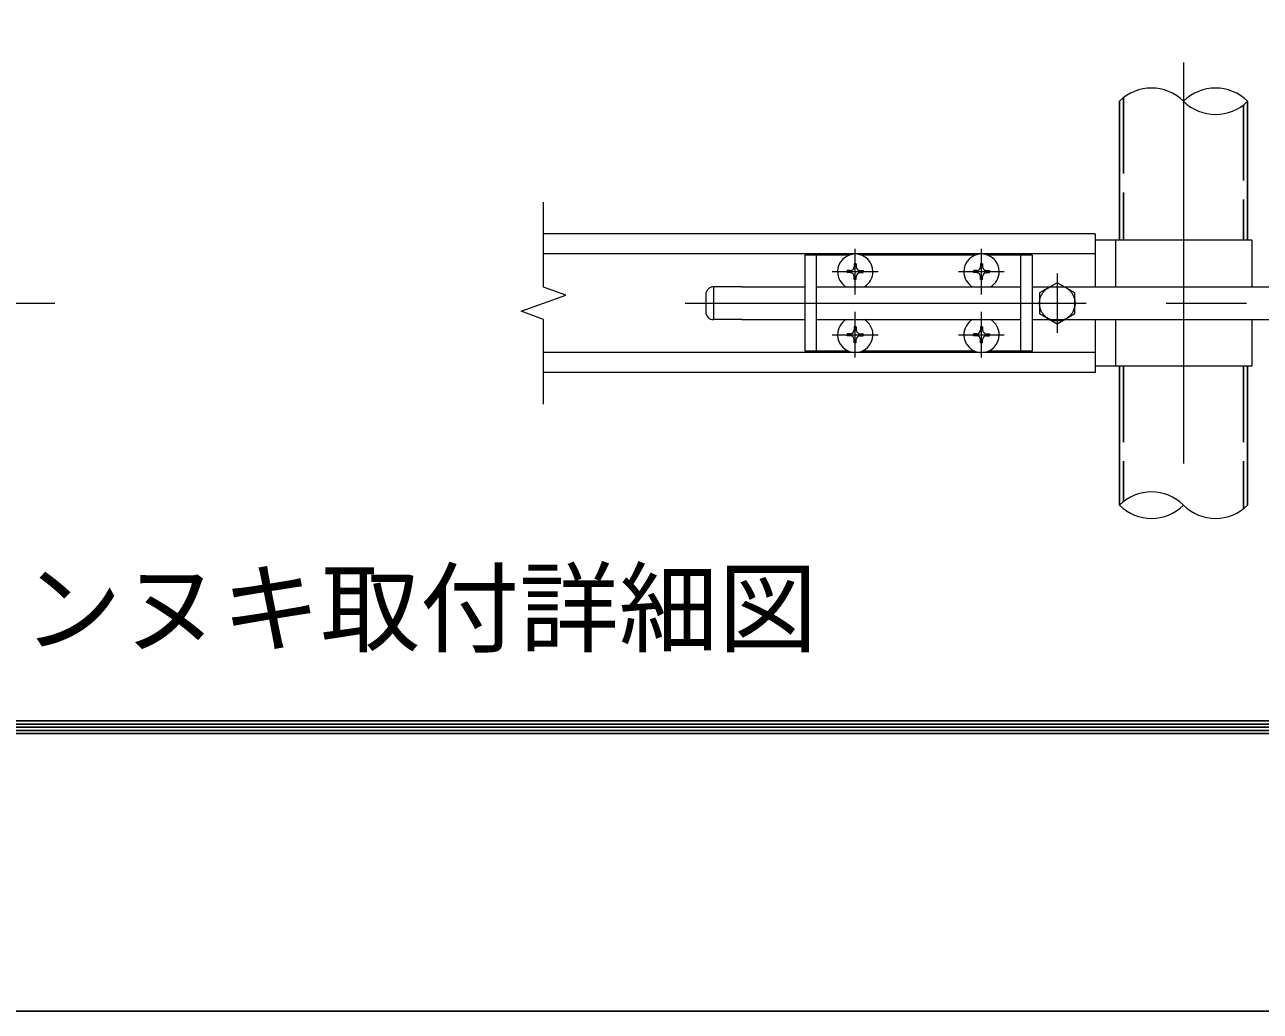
# Model space of a CAD drawing. Units: millimetres, scale not verified. Extents: x -4200 to 4200, y -2970 to 2970.
# Drawn here: x -2372 to -1393, y -2970 to -2188 of the extents above; entities that cross this region are included whole.
import ezdxf
from ezdxf.enums import TextEntityAlignment as Align

# ---------------------------------------------------------------- set-up
doc = ezdxf.new("R2010")
doc.units = ezdxf.units.MM
doc.header["$LTSCALE"] = 10
doc.linetypes.add('DASHED', pattern=[7.5, 6, -1.5])
doc.linetypes.add('USER1', pattern=[50.8, 31.75, -6.35, 6.35, -6.35])
for name, color, linetype, lineweight in [('0-0_D-TTL-TXT', 7, 'Continuous', 25), ('0-1_D-BMK', 2, 'USER1', 13), ('0-2_D-STR1', 1, 'Continuous', 25), ('0-3_D-STR3', 3, 'Continuous', 13), ('0-7_D-STR-DIM', 7, 'Continuous', 13), ('0-C_D-TTL', 7, 'Continuous', 25)]:
    doc.layers.add(name, color=color, linetype=linetype, lineweight=lineweight)
doc.styles.add('ＭＳ ゴシック', font='')
doc.styles.get('ＭＳ ゴシック').set_extended_font_data('MS Gothic')

msp = doc.modelspace()

# ---------------------------------------------------------------- linework, layer by layer
at = {"layer": '0-1_D-BMK'}
for p, q in [((-1454.15, -2218.45), (-1454.15, -2589.62)), ((-1454.15, -2218.45), (-1454.15, -2589.62)), ((-1714.15, -2402.25), (-1714.15, -2365.99)), ((-1714.15, -2402.25), (-1714.15, -2365.99)), ((-1614.15, -2402.17), (-1614.15, -2365.91)), ((-1614.15, -2402.17), (-1614.15, -2365.91)), ((-1732.37, -2384.04), (-1696.11, -2384.04)), ((-1732.37, -2384.04), (-1696.11, -2384.04)), ((-1632.37, -2384.04), (-1596.11, -2384.04)), ((-1632.37, -2384.04), (-1596.11, -2384.04)), ((-1554.15, -2385.46), (-1554.15, -2432.61)), ((-1554.15, -2385.46), (-1554.15, -2432.61)), ((-3145.06, -2409.04), (-2348.02, -2409.04)), ((-1848.79, -2409.04), (-569.89, -2409.04)), ((-1848.79, -2409.04), (-569.89, -2409.04)), ((-1714.15, -2452.17), (-1714.15, -2415.91)), ((-1714.15, -2452.17), (-1714.15, -2415.91)), ((-1614.15, -2452.17), (-1614.15, -2415.91)), ((-1614.15, -2452.17), (-1614.15, -2415.91)), ((-1732.37, -2434.04), (-1696.11, -2434.04)), ((-1732.37, -2434.04), (-1696.11, -2434.04)), ((-1632.37, -2434.04), (-1596.11, -2434.04)), ((-1632.37, -2434.04), (-1596.11, -2434.04))]:
    msp.add_line(p, q, dxfattribs=at)
at = {"layer": '0-2_D-STR1'}
for p, q in [((-1504.95, -2249.04), (-1504.95, -2359.04)), ((-1504.95, -2249.04), (-1504.95, -2359.04)), ((-1403.35, -2249.04), (-1403.35, -2359.04)), ((-1403.35, -2249.04), (-1403.35, -2359.04)), ((-1504.95, -2459.04), (-1504.95, -2569.04)), ((-1504.95, -2459.04), (-1504.95, -2569.04)), ((-1403.35, -2459.04), (-1403.35, -2569.04)), ((-1403.35, -2459.04), (-1403.35, -2569.04)), ((-1403.35, -2459.04), (-1403.35, -2569.04)), ((-1403.35, -2459.04), (-1403.35, -2569.04))]:
    msp.add_line(p, q, dxfattribs=at)
at = {"layer": '0-2_D-STR1', "linetype": 'DASHED'}
for p, q in [((-1501.75, -2246.21), (-1501.75, -2359.04)), ((-1501.75, -2246.21), (-1501.75, -2359.04)), ((-1406.55, -2251.86), (-1406.55, -2359.04)), ((-1406.55, -2251.86), (-1406.55, -2359.04)), ((-1501.75, -2459.04), (-1501.75, -2566.21)), ((-1501.75, -2459.04), (-1501.75, -2566.21)), ((-1406.55, -2459.04), (-1406.55, -2571.86)), ((-1406.55, -2459.04), (-1406.55, -2571.86))]:
    msp.add_line(p, q, dxfattribs=at)
at = {"layer": '0-3_D-STR3'}
for p, q in [((-1524.15, -2354.04), (-1961.15, -2354.04)), ((-1524.15, -2354.04), (-1961.15, -2354.04)), ((-1524.15, -2354.04), (-1524.15, -2396.04)), ((-1524.15, -2354.04), (-1524.15, -2396.04)), ((-1400.15, -2359.04), (-1524.15, -2359.04)), ((-1400.15, -2359.04), (-1524.15, -2359.04)), ((-1508.15, -2359.04), (-1508.15, -2396.04)), ((-1508.15, -2359.04), (-1508.15, -2396.04)), ((-1400.15, -2359.04), (-1400.15, -2396.04)), ((-1400.15, -2359.04), (-1400.15, -2396.04)), ((-1524.15, -2370.04), (-1961.15, -2370.04)), ((-1524.15, -2370.04), (-1961.15, -2370.04)), ((-1754.15, -2371.04), (-1754.15, -2447.04)), ((-1719.35, -2371.04), (-1754.15, -2371.04)), ((-1754.15, -2371.04), (-1754.15, -2447.04)), ((-1719.35, -2371.04), (-1754.15, -2371.04)), ((-1745.15, -2371.04), (-1745.15, -2447.04)), ((-1745.15, -2371.04), (-1745.15, -2447.04)), ((-1714.94, -2377.74), (-1714.99, -2380.33)), ((-1714.94, -2377.74), (-1714.99, -2380.33)), ((-1713.36, -2377.74), (-1714.94, -2377.74)), ((-1713.36, -2377.74), (-1714.94, -2377.74)), ((-1713.36, -2377.74), (-1713.32, -2380.33)), ((-1713.36, -2377.74), (-1713.32, -2380.33)), ((-1619.35, -2371.04), (-1708.96, -2371.04)), ((-1619.35, -2371.04), (-1708.96, -2371.04)), ((-1614.94, -2377.74), (-1614.99, -2380.33)), ((-1614.94, -2377.74), (-1614.99, -2380.33)), ((-1613.36, -2377.74), (-1614.94, -2377.74)), ((-1613.36, -2377.74), (-1614.94, -2377.74)), ((-1613.36, -2377.74), (-1613.32, -2380.33)), ((-1613.36, -2377.74), (-1613.32, -2380.33)), ((-1574.15, -2371.04), (-1608.96, -2371.04)), ((-1574.15, -2371.04), (-1608.96, -2371.04)), ((-1583.15, -2371.04), (-1583.15, -2447.04)), ((-1583.15, -2371.04), (-1583.15, -2447.04)), ((-1574.15, -2371.04), (-1574.15, -2447.04)), ((-1574.15, -2371.04), (-1574.15, -2447.04)), ((-1720.45, -2384.83), (-1720.45, -2384.04)), ((-1720.45, -2384.83), (-1720.45, -2384.04)), ((-1717.86, -2384.87), (-1720.45, -2384.83)), ((-1717.86, -2384.87), (-1720.45, -2384.83)), ((-1714.94, -2390.34), (-1714.99, -2387.74)), ((-1714.94, -2390.34), (-1714.99, -2387.74)), ((-1713.36, -2390.34), (-1713.32, -2387.74)), ((-1713.36, -2390.34), (-1713.32, -2387.74)), ((-1710.45, -2383.2), (-1707.85, -2383.25)), ((-1710.45, -2383.2), (-1707.85, -2383.25)), ((-1707.85, -2383.25), (-1707.85, -2384.04)), ((-1707.85, -2383.25), (-1707.85, -2384.04)), ((-1617.86, -2383.2), (-1620.45, -2383.25)), ((-1617.86, -2383.2), (-1620.45, -2383.25)), ((-1620.45, -2383.25), (-1620.45, -2384.04)), ((-1620.45, -2383.25), (-1620.45, -2384.04)), ((-1614.94, -2390.34), (-1614.99, -2387.74)), ((-1614.94, -2390.34), (-1614.99, -2387.74)), ((-1613.36, -2390.34), (-1613.32, -2387.74)), ((-1613.36, -2390.34), (-1613.32, -2387.74)), ((-1610.45, -2384.87), (-1607.85, -2384.83)), ((-1610.45, -2384.87), (-1607.85, -2384.83)), ((-1607.85, -2384.83), (-1607.85, -2384.04)), ((-1607.85, -2384.83), (-1607.85, -2384.04)), ((-1803.65, -2396.04), (-1826.55, -2396.04)), ((-1826.55, -2396.04), (-1826.55, -2422.04)), ((-1803.65, -2396.04), (-1826.55, -2396.04)), ((-1826.55, -2396.04), (-1826.55, -2422.04)), ((-1803.96, -2396.04), (-1754.15, -2396.04)), ((-1803.96, -2396.04), (-1754.15, -2396.04)), ((-1745.15, -2396.04), (-1583.15, -2396.04)), ((-1745.15, -2396.04), (-1583.15, -2396.04)), ((-1713.36, -2390.34), (-1714.94, -2390.34)), ((-1713.36, -2390.34), (-1714.94, -2390.34)), ((-1613.36, -2390.34), (-1614.94, -2390.34)), ((-1613.36, -2390.34), (-1614.94, -2390.34)), ((-1574.15, -2396.04), (-1468.45, -2396.04)), ((-1574.15, -2396.04), (-1468.45, -2396.04)), ((-1468.75, -2396.04), (-1212.55, -2396.04)), ((-1468.75, -2396.04), (-1212.55, -2396.04)), ((-1832.55, -2402.04), (-1832.55, -2416.04)), ((-1832.55, -2402.04), (-1832.55, -2416.04)), ((-1803.65, -2422.04), (-1826.55, -2422.04)), ((-1803.65, -2422.04), (-1826.55, -2422.04)), ((-1803.96, -2422.04), (-1754.15, -2422.04)), ((-1803.96, -2422.04), (-1754.15, -2422.04)), ((-1745.15, -2422.04), (-1583.15, -2422.04)), ((-1745.15, -2422.04), (-1583.15, -2422.04)), ((-1574.15, -2422.04), (-1468.45, -2422.04)), ((-1574.15, -2422.04), (-1468.45, -2422.04)), ((-1524.15, -2422.04), (-1524.15, -2464.04)), ((-1524.15, -2422.04), (-1524.15, -2464.04)), ((-1508.15, -2422.04), (-1508.15, -2459.04)), ((-1508.15, -2422.04), (-1508.15, -2459.04)), ((-1468.75, -2422.04), (-1212.55, -2422.04)), ((-1468.75, -2422.04), (-1212.55, -2422.04)), ((-1400.15, -2422.04), (-1400.15, -2459.04)), ((-1400.15, -2422.04), (-1400.15, -2459.04)), ((-1720.45, -2434.83), (-1720.45, -2434.04)), ((-1720.45, -2434.83), (-1720.45, -2434.04)), ((-1717.86, -2434.87), (-1720.45, -2434.83)), ((-1717.86, -2434.87), (-1720.45, -2434.83)), ((-1714.94, -2427.74), (-1714.99, -2430.33)), ((-1714.94, -2427.74), (-1714.99, -2430.33)), ((-1713.36, -2427.74), (-1714.94, -2427.74)), ((-1713.36, -2427.74), (-1714.94, -2427.74)), ((-1713.36, -2427.74), (-1713.32, -2430.33)), ((-1713.36, -2427.74), (-1713.32, -2430.33)), ((-1710.45, -2433.2), (-1707.85, -2433.25)), ((-1710.45, -2433.2), (-1707.85, -2433.25)), ((-1710.45, -2434.87), (-1707.85, -2434.83)), ((-1710.45, -2434.87), (-1707.85, -2434.83)), ((-1707.85, -2433.25), (-1707.85, -2434.04)), ((-1707.85, -2433.25), (-1707.85, -2434.04)), ((-1707.85, -2434.83), (-1707.85, -2434.04)), ((-1707.85, -2434.83), (-1707.85, -2434.04)), ((-1617.86, -2433.2), (-1620.45, -2433.25)), ((-1617.86, -2433.2), (-1620.45, -2433.25)), ((-1620.45, -2433.25), (-1620.45, -2434.04)), ((-1620.45, -2433.25), (-1620.45, -2434.04)), ((-1614.94, -2427.74), (-1614.99, -2430.33)), ((-1614.94, -2427.74), (-1614.99, -2430.33)), ((-1613.36, -2427.74), (-1614.94, -2427.74)), ((-1613.36, -2427.74), (-1614.94, -2427.74)), ((-1613.36, -2427.74), (-1613.32, -2430.33)), ((-1613.36, -2427.74), (-1613.32, -2430.33)), ((-1610.45, -2433.2), (-1607.85, -2433.25)), ((-1610.45, -2433.2), (-1607.85, -2433.25)), ((-1610.45, -2434.87), (-1607.85, -2434.83)), ((-1610.45, -2434.87), (-1607.85, -2434.83)), ((-1607.85, -2433.25), (-1607.85, -2434.04)), ((-1607.85, -2433.25), (-1607.85, -2434.04)), ((-1607.85, -2434.83), (-1607.85, -2434.04)), ((-1607.85, -2434.83), (-1607.85, -2434.04)), ((-1714.94, -2440.34), (-1714.99, -2437.74)), ((-1714.94, -2440.34), (-1714.99, -2437.74)), ((-1713.36, -2440.34), (-1714.94, -2440.34)), ((-1713.36, -2440.34), (-1714.94, -2440.34)), ((-1713.36, -2440.34), (-1713.32, -2437.74)), ((-1713.36, -2440.34), (-1713.32, -2437.74)), ((-1614.94, -2440.34), (-1614.99, -2437.74)), ((-1614.94, -2440.34), (-1614.99, -2437.74)), ((-1613.36, -2440.34), (-1614.94, -2440.34)), ((-1613.36, -2440.34), (-1614.94, -2440.34)), ((-1613.36, -2440.34), (-1613.32, -2437.74)), ((-1613.36, -2440.34), (-1613.32, -2437.74)), ((-1524.15, -2448.04), (-1961.15, -2448.04)), ((-1524.15, -2448.04), (-1961.15, -2448.04)), ((-1719.35, -2447.04), (-1754.15, -2447.04)), ((-1719.35, -2447.04), (-1754.15, -2447.04)), ((-1619.35, -2447.04), (-1708.96, -2447.04)), ((-1619.35, -2447.04), (-1708.96, -2447.04)), ((-1574.15, -2447.04), (-1608.96, -2447.04)), ((-1574.15, -2447.04), (-1608.96, -2447.04)), ((-1524.15, -2464.04), (-1961.15, -2464.04)), ((-1524.15, -2464.04), (-1961.15, -2464.04)), ((-1400.15, -2459.04), (-1524.15, -2459.04)), ((-1400.15, -2459.04), (-1524.15, -2459.04))]:
    msp.add_line(p, q, dxfattribs=at)
for points in [[(-1717.86, -2383.2), (-1720.45, -2383.25), (-1720.45, -2384.04)], [(-1717.86, -2383.2), (-1720.45, -2383.25), (-1720.45, -2384.04)], [(-1710.45, -2384.87), (-1707.85, -2384.83), (-1707.85, -2384.04)], [(-1710.45, -2384.87), (-1707.85, -2384.83), (-1707.85, -2384.04)], [(-1617.86, -2384.87), (-1620.45, -2384.83), (-1620.45, -2384.04)], [(-1617.86, -2384.87), (-1620.45, -2384.83), (-1620.45, -2384.04)], [(-1610.45, -2383.2), (-1607.85, -2383.25), (-1607.85, -2384.04)], [(-1610.45, -2383.2), (-1607.85, -2383.25), (-1607.85, -2384.04)], [(-1717.86, -2433.2), (-1720.45, -2433.25), (-1720.45, -2434.04)], [(-1717.86, -2433.2), (-1720.45, -2433.25), (-1720.45, -2434.04)], [(-1617.86, -2434.87), (-1620.45, -2434.83), (-1620.45, -2434.04)], [(-1617.86, -2434.87), (-1620.45, -2434.83), (-1620.45, -2434.04)]]:
    msp.add_lwpolyline(points, dxfattribs=at)
at = {"layer": '0-3_D-STR3', "color": 4, "linetype": 'DASHED'}
msp.add_lwpolyline([(-1554.15, -2392.84), (-1568.18, -2400.94), (-1568.18, -2417.14), (-1554.15, -2425.24), (-1540.12, -2417.14), (-1540.12, -2400.94)], close=True, dxfattribs=at)
msp.add_lwpolyline([(-1554.15, -2392.84), (-1568.18, -2400.94), (-1568.18, -2417.14), (-1554.15, -2425.24), (-1540.12, -2417.14), (-1540.12, -2400.94)], close=True, dxfattribs=at)
at = {"layer": '0-3_D-STR3', "color": 4, "linetype": 'DASHED', "lineweight": 9}
msp.add_circle((-1554.15, -2409.04), 14.07, dxfattribs=at)
msp.add_circle((-1554.15, -2409.04), 14.07, dxfattribs=at)
at = {"layer": '0-3_D-STR3'}
for centre, radius, start, end in [((-1714.15, -2384.04), 14, 0, 180), ((-1714.15, -2384.04), 14, 0, 180), ((-1614.15, -2384.04), 14, 0, 180), ((-1614.15, -2384.04), 14, 0, 180), ((-1714.15, -2384.04), 14, 180, 238.99728), ((-1714.15, -2384.04), 14, 180, 238.99728), ((-1717.96, -2380.23), 2.98, 270, 0), ((-1717.96, -2380.23), 2.98, 270, 0), ((-1717.96, -2387.85), 2.98, 0, 90), ((-1717.96, -2387.85), 2.98, 0, 90), ((-1710.34, -2380.23), 2.98, 180, 270), ((-1710.34, -2380.23), 2.98, 180, 270), ((-1710.34, -2387.85), 2.98, 90, 180), ((-1710.34, -2387.85), 2.98, 90, 180), ((-1714.15, -2384.04), 14, 301.00272, 0), ((-1714.15, -2384.04), 14, 301.00272, 0), ((-1614.15, -2384.04), 14, 180, 238.99728), ((-1614.15, -2384.04), 14, 180, 238.99728), ((-1617.96, -2380.23), 2.98, 270, 0), ((-1617.96, -2380.23), 2.98, 270, 0), ((-1617.96, -2387.85), 2.98, 0, 90), ((-1617.96, -2387.85), 2.98, 0, 90), ((-1610.34, -2380.23), 2.98, 180, 270), ((-1610.34, -2380.23), 2.98, 180, 270), ((-1610.34, -2387.85), 2.98, 90, 180), ((-1610.34, -2387.85), 2.98, 90, 180), ((-1614.15, -2384.04), 14, 301.00272, 0), ((-1614.15, -2384.04), 14, 301.00272, 0), ((-1826.55, -2402.04), 6, 90, 180), ((-1826.55, -2402.04), 6, 90, 180), ((-1826.55, -2416.04), 6, 180, 270), ((-1826.55, -2416.04), 6, 180, 270), ((-1714.15, -2434.04), 14, 121.00272, 180), ((-1714.15, -2434.04), 14, 121.00272, 180), ((-1714.15, -2434.04), 14, 0, 58.99728), ((-1714.15, -2434.04), 14, 0, 58.99728), ((-1614.15, -2434.04), 14, 121.00272, 180), ((-1614.15, -2434.04), 14, 121.00272, 180), ((-1614.15, -2434.04), 14, 0, 58.99728), ((-1614.15, -2434.04), 14, 0, 58.99728), ((-1714.15, -2434.04), 14, 180, 0), ((-1714.15, -2434.04), 14, 180, 0), ((-1717.96, -2430.23), 2.98, 270, 0), ((-1717.96, -2430.23), 2.98, 270, 0), ((-1717.96, -2437.85), 2.98, 0, 90), ((-1717.96, -2437.85), 2.98, 0, 90), ((-1710.34, -2430.23), 2.98, 180, 270), ((-1710.34, -2430.23), 2.98, 180, 270), ((-1710.34, -2437.85), 2.98, 90, 180), ((-1710.34, -2437.85), 2.98, 90, 180), ((-1614.15, -2434.04), 14, 180, 0), ((-1614.15, -2434.04), 14, 180, 0), ((-1617.96, -2430.23), 2.98, 270, 0), ((-1617.96, -2430.23), 2.98, 270, 0), ((-1617.96, -2437.85), 2.98, 0, 90), ((-1617.96, -2437.85), 2.98, 0, 90), ((-1610.34, -2430.23), 2.98, 180, 270), ((-1610.34, -2430.23), 2.98, 180, 270), ((-1610.34, -2437.85), 2.98, 90, 180), ((-1610.34, -2437.85), 2.98, 90, 180)]:
    msp.add_arc(centre, radius, start, end, dxfattribs=at)
at = {"layer": '0-7_D-STR-DIM'}
for p, q in [((-1961.15, -2396.21), (-1961.15, -2329.04)), ((-1961.15, -2396.21), (-1961.15, -2329.04)), ((-1943.53, -2402.62), (-1961.15, -2396.21)), ((-1943.53, -2402.62), (-1961.15, -2396.21)), ((-1978.77, -2415.45), (-1943.53, -2402.62)), ((-1978.77, -2415.45), (-1943.53, -2402.62)), ((-1961.15, -2421.86), (-1978.77, -2415.45)), ((-1961.15, -2421.86), (-1978.77, -2415.45)), ((-1961.15, -2489.04), (-1961.15, -2421.86)), ((-1961.15, -2489.04), (-1961.15, -2421.86))]:
    msp.add_line(p, q, dxfattribs=at)
for centre, start, end in [((-1479.55, -2274.6), 45.18146, 134.81854), ((-1479.55, -2274.6), 45.18146, 134.81854), ((-1428.75, -2274.6), 45.18146, 134.81854), ((-1428.75, -2274.6), 45.18146, 134.81854), ((-1428.75, -2223.47), 225.18146, 314.81854), ((-1428.75, -2223.47), 225.18146, 314.81854), ((-1479.55, -2594.6), 45.18146, 134.81854), ((-1479.55, -2594.6), 45.18146, 134.81854), ((-1479.55, -2543.47), 225.18146, 314.81854), ((-1479.55, -2543.47), 225.18146, 314.81854), ((-1428.75, -2543.47), 225.18146, 314.81854), ((-1428.75, -2543.47), 225.18146, 314.81854)]:
    msp.add_arc(centre, 36.03, start, end, dxfattribs=at)
at = {"layer": '0-C_D-TTL', "color": 2}
msp.add_lwpolyline([(-4200, 2970), (4200, 2970), (4200, -2970), (-4200, -2970)], close=True, dxfattribs=at)
at = {"layer": '0-C_D-TTL'}
for points in [[(-3930, 2750), (3930, 2750), (3930, -2750), (-3930, -2750)], [(-3927.5, 2747.5), (3927.5, 2747.5), (3927.5, -2747.5), (-3927.5, -2747.5)], [(-3925, 2745), (3925, 2745), (3925, -2745), (-3925, -2745)], [(-3922.5, 2742.5), (3922.5, 2742.5), (3922.5, -2742.5), (-3922.5, -2742.5)], [(-3920, 2740), (3920, 2740), (3920, -2740), (-3920, -2740)]]:
    msp.add_lwpolyline(points, close=True, dxfattribs=at)

# ---------------------------------------------------------------- texts
at = {"layer": '0-0_D-TTL-TXT', "style": 'ＭＳ ゴシック'}
msp.add_text('カンヌキ取付詳細図', height=57.7, dxfattribs=at).set_placement((-2452.41, -2696.76), align=Align.BOTTOM_LEFT)
msp.add_text('カンヌキ取付詳細図', height=57.7, dxfattribs=at).set_placement((-2452.41, -2696.76), align=Align.BOTTOM_LEFT)

doc.saveas('drawing.dxf')
